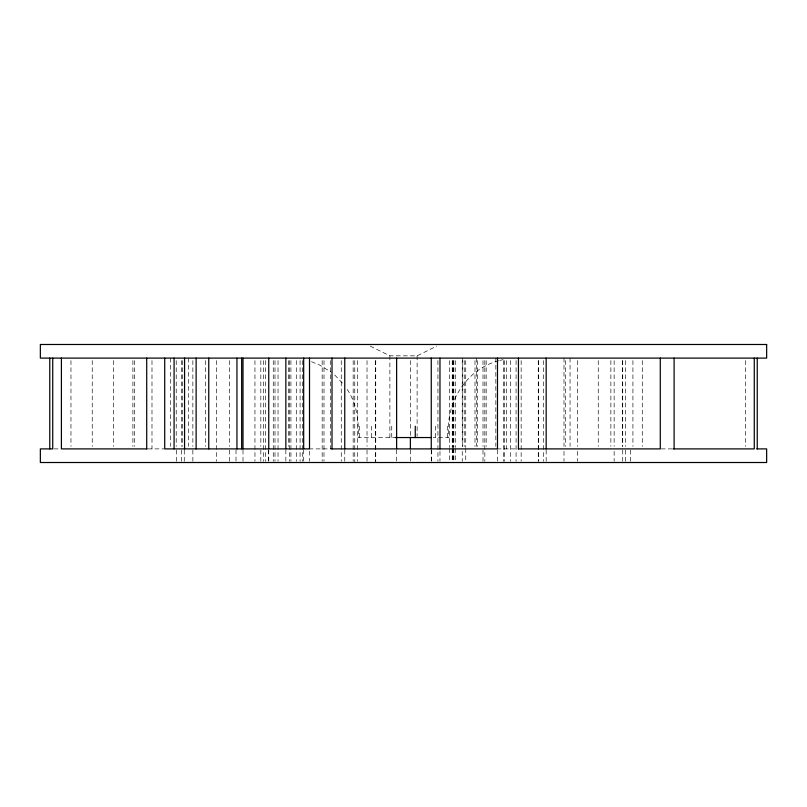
<?xml version="1.0" encoding="UTF-8"?>
<svg xmlns="http://www.w3.org/2000/svg" width="807" height="807" viewBox="0 0 807 807"><rect width="100%" height="100%" fill="white"/><g stroke="black" fill="none" stroke-linecap="round" stroke-linejoin="round"><path stroke-width="0.61" stroke-dasharray="4.04 3.03" d="M370.262 346.112L389.882 355.837L417.118 355.837L436.738 346.112M498.726 360.749C465.589 369.213 444.576 404.226 448.894 437.545L433.248 437.545M499.795 360.426L503.084 359.67M396.691 437.545L358.106 437.545C359.206 420.497 356.512 402.622 346.536 388.369M53.968 448.894L59.738 448.894M147.883 448.894L163.972 448.894M309 448.894L331.072 448.894M497.031 448.894L516.984 448.894M661.175 448.894L672.423 448.894M311.502 361.718L319.804 365.127L331.233 372.178M334.713 375.003L343.197 383.88M745.587 360.628L745.587 446.372M642.281 360.628L642.281 446.372M632.92 360.628L632.92 446.372M630.469 450.135L630.469 461.271M625.667 360.628L625.667 446.372M625.667 450.135L625.667 461.271M622.732 360.628L622.732 446.372M622.732 450.135L622.732 461.271M622.439 360.628L622.439 446.372M614.137 360.628L614.137 446.372M614.137 451.365L614.137 461.271M610.869 360.628L610.869 446.372M598.249 360.628L598.249 446.372M577.661 360.628L577.661 446.372M577.661 451.365L577.661 461.271M570.055 358.106L570.055 446.372M565.344 360.628L565.344 446.372M563.992 358.106L563.992 446.372M563.992 451.365L563.992 461.271M546.168 450.135L546.168 461.271M543.373 360.618L543.373 461.251M538.562 360.618L538.562 461.251M538.259 360.618L538.259 461.251M521.151 360.618L521.151 461.251M516.077 360.618L516.077 461.251M510.71 360.618L510.71 461.251M506.604 360.628L506.604 448.894M504.436 360.618L504.436 461.251M503.326 360.618L503.326 461.251M497.566 449.933L497.566 461.251M495.831 358.106L495.831 446.372M486.167 360.628L486.167 446.372M484.825 360.618L484.825 461.251M483 360.628L483 446.372M483 450.135L483 461.271M477.663 360.628L477.663 446.372M476.604 358.106L476.604 446.372M474.99 360.628L474.99 446.372M465.74 360.618L465.74 447.421M465.74 448.672L465.74 461.251M464.227 360.628L464.227 446.372M462.734 358.106L462.734 446.372M462.24 360.628L462.24 446.372M462.24 451.365L462.24 461.271M455.703 360.618L455.703 447.421M455.703 448.672L455.703 461.251M453.837 360.618L453.837 447.421M453.837 448.672L453.837 461.251M453.332 360.618L453.332 447.421M453.332 448.672L453.332 461.251M452.394 360.618L452.394 447.421M452.394 448.672L452.394 461.251M452.233 360.618L452.233 447.421M452.233 448.672L452.233 461.251M449.317 360.618L449.317 447.421M449.317 448.672L449.317 461.251M447.35 426.197L447.35 437.545M439.976 451.365L439.976 461.271M437.929 360.618L437.929 461.251M435.598 426.197L435.598 437.545M431.362 449.933L431.362 461.251M431.261 449.933L431.261 462.512M417.118 355.837L417.118 436.284M410.37 360.618L410.37 436.093M410.37 449.933L410.37 461.251M396.63 449.933L396.63 461.251M391.748 426.197L391.748 437.545M389.882 355.837L389.882 437.545M375.739 360.618L375.739 462.512M375.638 360.618L375.638 461.251M371.402 426.197L371.402 437.545M367.024 360.628L367.024 446.372M367.024 450.135L367.024 461.271M359.65 426.197L359.65 437.545M357.683 360.618L357.683 461.251M354.767 360.618L354.767 462.512M353.163 360.618L353.163 461.251M344.76 450.135L344.76 461.271M341.26 360.618L341.26 461.251M330.396 360.628L330.396 448.894M324 360.628L324 461.271M322.175 360.618L322.175 461.251M309.434 451.194L309.434 461.251M303.674 449.933L303.674 461.251M302.564 360.618L302.564 461.251M300.083 360.618L300.083 461.251M296.29 360.618L296.29 461.251M290.923 360.618L290.923 461.251M289.602 360.618L289.602 461.251M288.543 360.628L288.543 446.372M285.849 449.933L285.849 461.251M278.032 360.618L278.032 461.251M275.005 360.618L275.005 461.251M273.27 360.618L273.27 461.251M268.741 449.933L268.741 461.251M268.438 449.933L268.438 461.251M265.412 360.618L265.412 461.251M263.627 360.618L263.627 461.251M260.832 360.628L260.832 446.372M260.832 450.135L260.832 461.271M254.951 360.618L254.951 461.251M243.008 450.135L243.008 461.271M236.017 449.933L236.017 461.251M229.339 360.628L229.339 446.372M229.339 450.135L229.339 461.271M216.528 360.618L216.528 461.251M205.422 360.628L205.422 446.372M192.863 360.628L192.863 446.372M192.863 450.135L192.863 461.271M188.313 358.106L188.313 446.372M184.268 450.135L184.268 461.271M182.422 360.628L182.422 446.372M181.333 360.628L181.333 446.372M181.333 450.135L181.333 461.271M176.531 450.135L176.531 461.271M176.219 360.628L176.219 446.372M170.479 358.106L170.479 446.372M151.988 360.628L151.988 448.894M134.577 360.628L134.577 446.372M132.893 360.628L132.893 446.372M113.454 360.628L113.454 446.372M92.23 360.628L92.23 446.372M70.966 360.628L70.966 446.372"/><path stroke-width="1.21" d="M395.279 437.545L430.898 437.545M147.025 448.894L61.413 448.894L61.413 358.106M331.506 448.894L497.485 448.894L497.485 358.106M518.205 448.894L660.287 448.894L660.287 358.106M673.179 448.894L754.273 448.894L754.273 358.106M756.754 448.894L766.65 448.894L766.65 462.512L40.35 462.512L40.35 448.894L52.727 448.894L52.727 358.106M757.238 358.106L757.238 448.894M674.107 358.106L674.107 448.894M546.168 358.106L546.168 448.894M518.457 358.106L518.457 448.894M439.976 358.106L439.976 448.894M431.261 358.106L431.261 448.672M415.252 426.197L415.252 437.545M410.37 437.354L410.37 448.672M396.63 358.106L396.63 448.672M344.76 358.106L344.76 448.894M332.01 358.106L332.01 448.894M309.515 358.106L309.515 448.894L164.719 448.894L164.719 358.106M303.674 358.106L303.674 448.672M285.849 358.106L285.849 448.672M268.741 358.106L268.741 448.672M243.008 358.106L243.008 448.894M241.656 358.106L241.656 448.894M236.945 358.106L236.945 448.894M208.751 358.106L208.751 448.894M196.131 358.106L196.131 448.894M184.561 358.106L184.561 448.894M174.08 358.106L174.08 448.894M146.713 358.106L146.713 448.894M49.762 358.106L49.762 448.894M766.65 344.488L40.35 344.488L40.35 358.106L766.65 358.106L766.65 344.488"/></g></svg>
